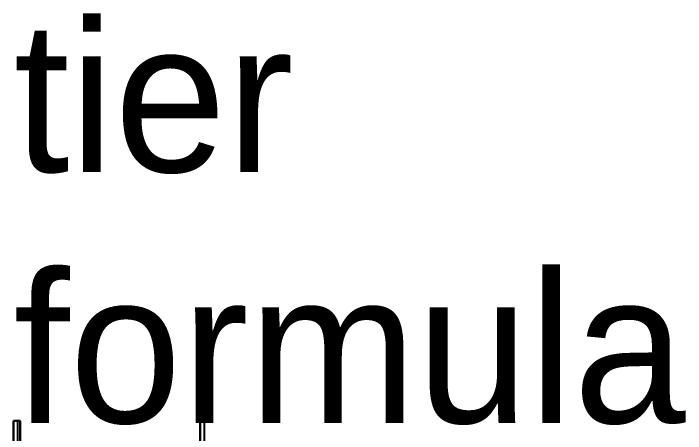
# Model space of a CAD drawing. Extents: x 77 to 121, y -270 to -21.
# Drawn here: x 89.97 to 106.69, y -62.63 to -52.17 of the extents above; entities that cross this region are included whole.
import ezdxf

# ---------------------------------------------------------------- set-up
doc = ezdxf.new("R2010")
doc.units = 0
doc.layers.add('ELEVATIONS', color=7, linetype='CONTINUOUS')
doc.layers.add('MODEL$NOYON', color=7, linetype='CONTINUOUS')

# ---------------------------------------------------------------- blocks, each defined once
blk = doc.blocks.new('*X31')
at = {"layer": 'ELEVATIONS'}
for s, p in [('tier', (89.97, -56.115)), ('formula', (89.97, -62.365))]:
    blk.add_text(s, height=3.75, dxfattribs=at).set_placement(p)

msp = doc.modelspace()

# ---------------------------------------------------------------- linework, layer by layer
at = {"layer": 'MODEL$NOYON'}
for p, q in [((90.067, -62.311, 9.805), (89.967, -62.311, 9.805)), ((89.967, -62.311, 9.805), (89.969, -63.201, 9.805)), ((89.969, -63.201, 13.816), (89.967, -62.311, 13.816)), ((89.967, -62.311, 13.816), (90.067, -62.311, 13.816)), ((89.967, -62.311, 13.816), (89.967, -62.311, 9.805)), ((90.067, -62.311, 9.805), (90.069, -63.2, 9.805)), ((90.067, -62.311, 13.816), (90.069, -63.2, 13.816)), ((90.067, -62.311, 9.805), (90.067, -62.311, 13.816)), ((90.067, -62.311, 9.805), (90.135, -62.311, 9.805)), ((90.135, -62.311, 13.816), (90.067, -62.311, 13.816)), ((90.135, -62.311, 9.805), (90.137, -63.2, 9.805)), ((90.137, -63.2, 13.816), (90.135, -62.311, 13.816)), ((90.135, -62.311, 13.816), (90.135, -62.311, 9.805)), ((94.717, -62.32, 15.827), (94.617, -62.32, 15.827)), ((94.617, -62.32, 15.827), (94.617, -63.21, 15.827)), ((94.617, -63.21, 20.902), (94.617, -62.32, 20.902)), ((94.617, -62.32, 20.902), (94.717, -62.32, 20.902)), ((94.617, -62.32, 20.902), (94.617, -62.32, 15.827)), ((94.717, -62.32, 15.827), (94.717, -63.21, 15.827)), ((94.717, -62.32, 20.902), (94.717, -63.21, 20.902)), ((94.717, -62.32, 15.827), (94.717, -62.32, 20.902))]:
    msp.add_line(p, q, dxfattribs=at)

# ---------------------------------------------------------------- block references
at = {"layer": 'ELEVATIONS'}
msp.add_blockref('*X31', (0, 0), dxfattribs=at)

doc.saveas('drawing.dxf')
